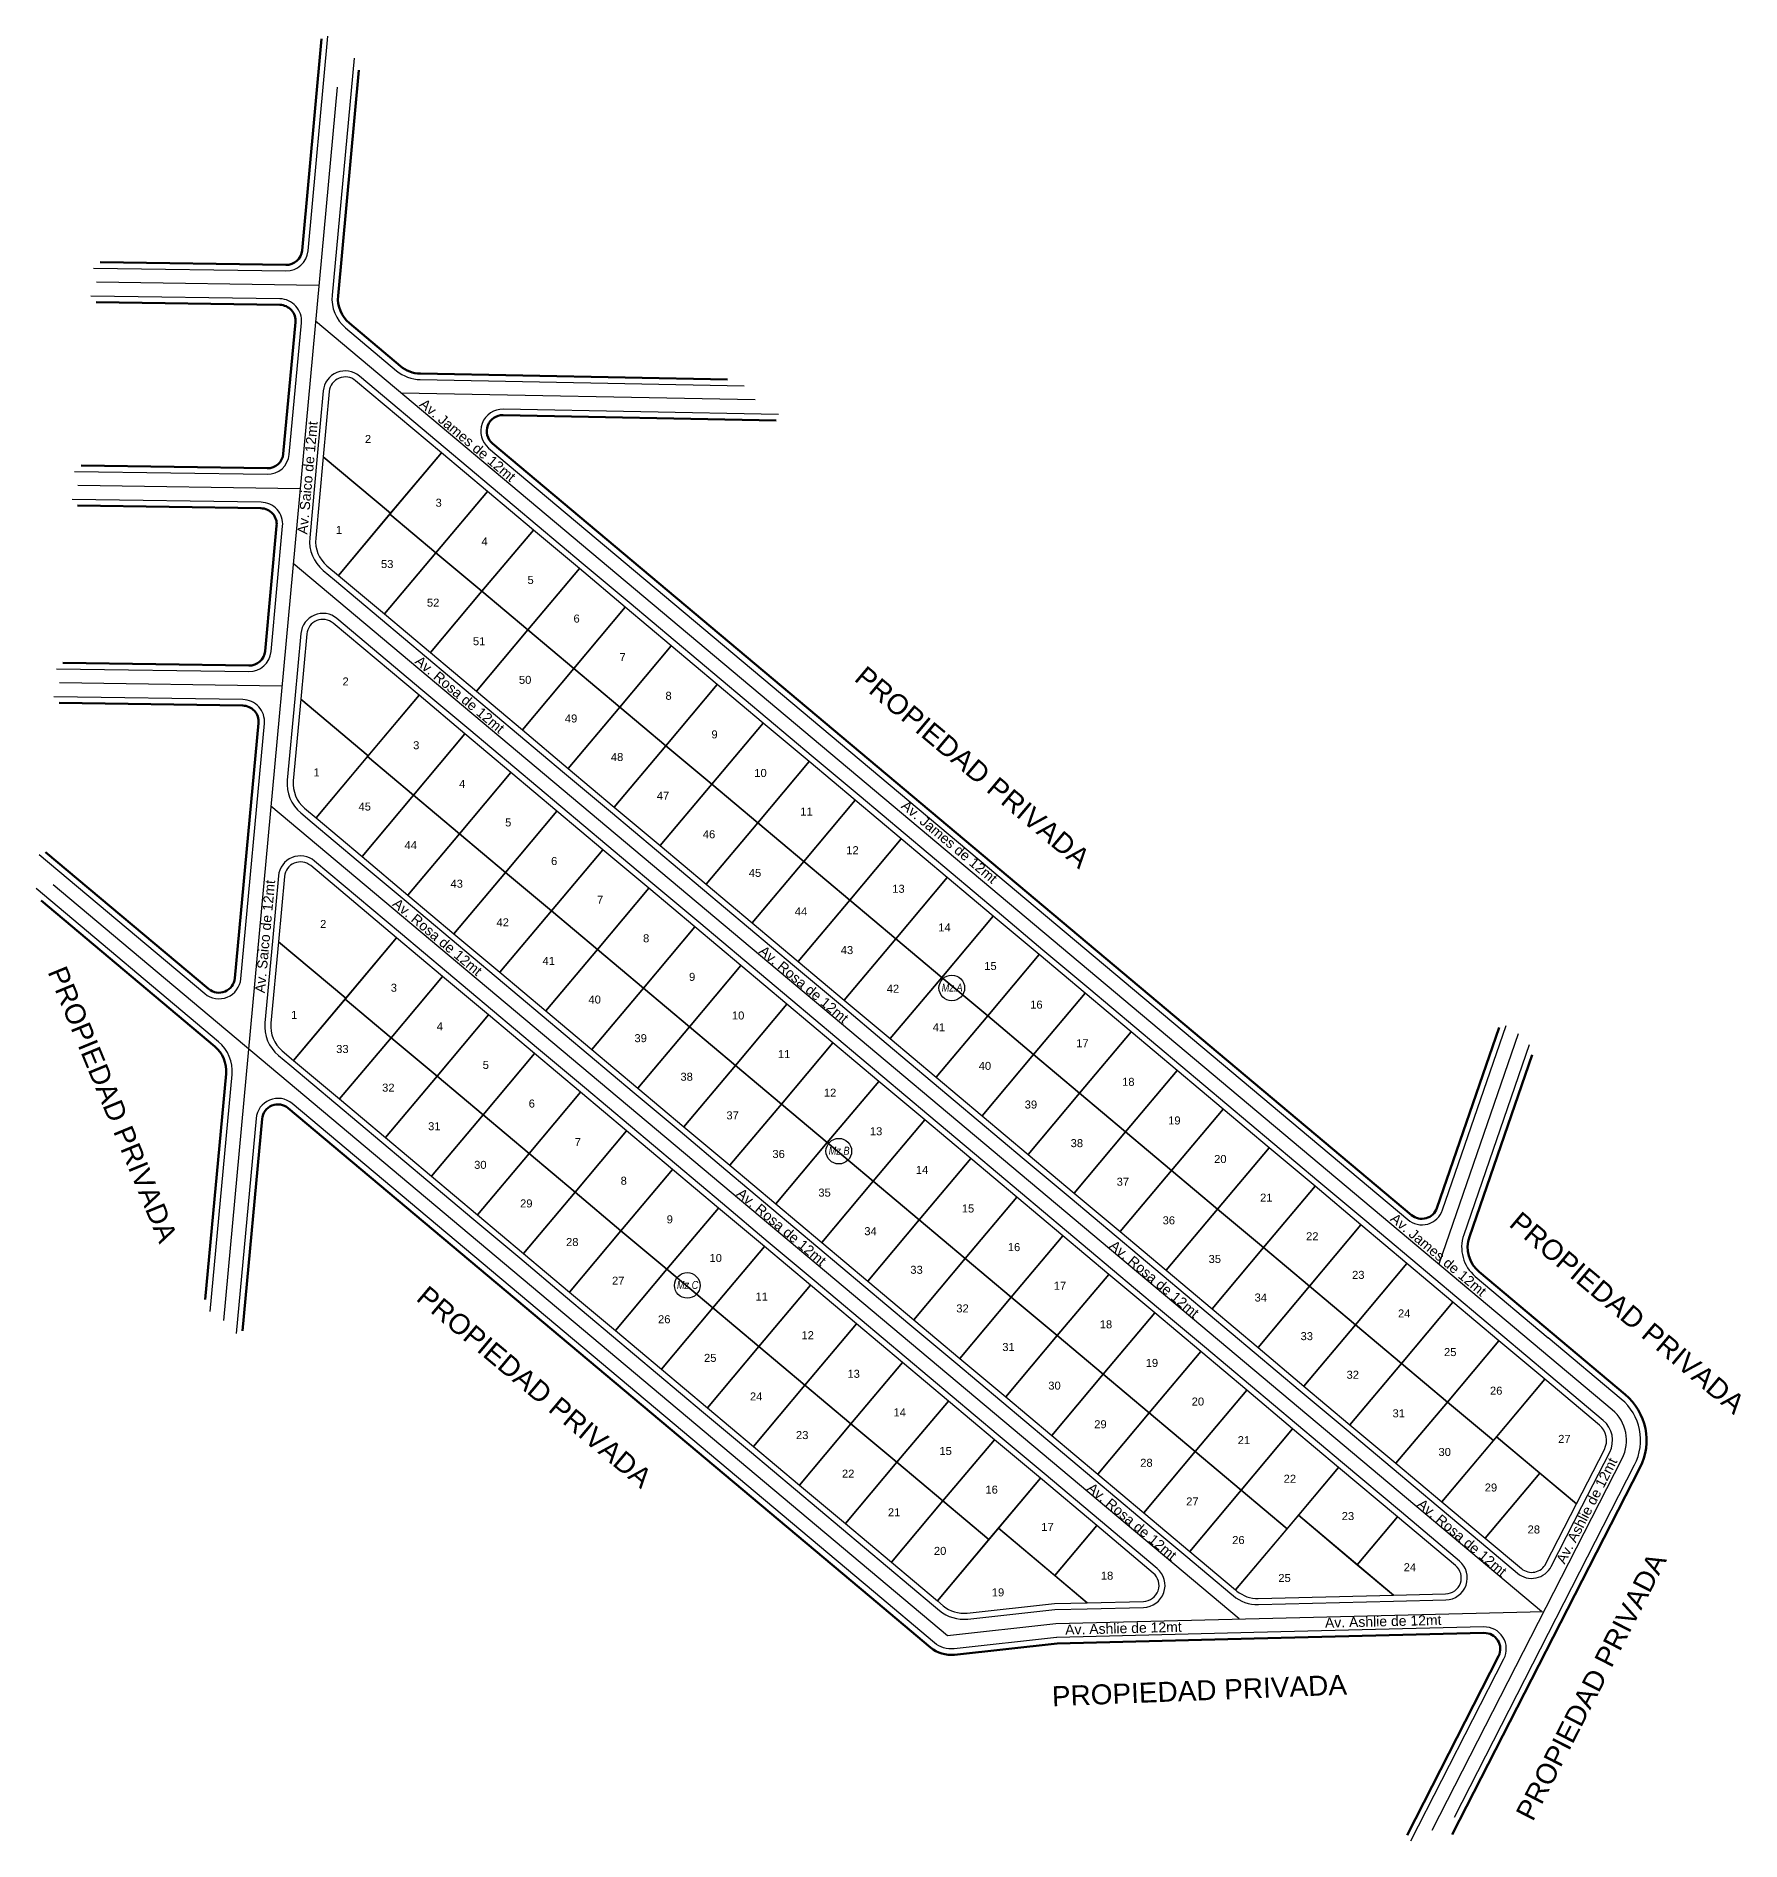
# Model space of a CAD drawing. Header units: millimetres. Extents: x 588896 to 589322, y 8160397 to 8160848.
import ezdxf
from ezdxf.enums import TextEntityAlignment as Align

# ---------------------------------------------------------------- set-up
doc = ezdxf.new("R2010")
doc.units = ezdxf.units.MM
for name, color, linetype, lineweight in [('0 BORDE ACERAS COLI', 3, 'Continuous', 30), ('0 BORDE COLINDANTE', 6, 'Continuous', 50), ('0 EJES DE CALLES', 2, 'Continuous', 30)]:
    doc.layers.add(name, color=color, linetype=linetype, lineweight=lineweight)
for name, color, linetype in [('INFO', 170, 'Continuous'), ('Lote A 1', 40, 'Continuous'), ('Lote A 10', 40, 'Continuous'), ('Lote A 11', 40, 'Continuous'), ('Lote A 12', 40, 'Continuous'), ('Lote A 13', 40, 'Continuous'), ('Lote A 14', 40, 'Continuous'), ('Lote A 15', 40, 'Continuous'), ('Lote A 16', 40, 'Continuous'), ('Lote A 17', 40, 'Continuous'), ('Lote A 18', 40, 'Continuous'), ('Lote A 19', 40, 'Continuous'), ('Lote A 2', 40, 'Continuous'), ('Lote A 20', 40, 'Continuous'), ('Lote A 21', 40, 'Continuous'), ('Lote A 22', 40, 'Continuous'), ('Lote A 23', 40, 'Continuous'), ('Lote A 24', 40, 'Continuous'), ('Lote A 25', 40, 'Continuous'), ('Lote A 26', 40, 'Continuous'), ('Lote A 27', 40, 'Continuous'), ('Lote A 28', 40, 'Continuous'), ('Lote A 29', 40, 'Continuous'), ('Lote A 3', 40, 'Continuous'), ('Lote A 30', 40, 'Continuous'), ('Lote A 31', 40, 'Continuous'), ('Lote A 32', 40, 'Continuous'), ('Lote A 33', 40, 'Continuous'), ('Lote A 34', 40, 'Continuous'), ('Lote A 35', 40, 'Continuous'), ('Lote A 36', 40, 'Continuous'), ('Lote A 37', 40, 'Continuous'), ('Lote A 38', 40, 'Continuous'), ('Lote A 39', 40, 'Continuous'), ('Lote A 4', 40, 'Continuous'), ('Lote A 40', 40, 'Continuous'), ('Lote A 41', 40, 'Continuous'), ('Lote A 42', 40, 'Continuous'), ('Lote A 43', 40, 'Continuous'), ('Lote A 44', 40, 'Continuous'), ('Lote A 45', 40, 'Continuous'), ('Lote A 46', 40, 'Continuous'), ('Lote A 47', 40, 'Continuous'), ('Lote A 48', 40, 'Continuous'), ('Lote A 49', 40, 'Continuous'), ('Lote A 5', 40, 'Continuous'), ('Lote A 50', 40, 'Continuous'), ('Lote A 51', 40, 'Continuous'), ('Lote A 52', 40, 'Continuous'), ('Lote A 53', 40, 'Continuous'), ('Lote A 6', 40, 'Continuous'), ('Lote A 7', 40, 'Continuous'), ('Lote A 8', 40, 'Continuous'), ('Lote A 9', 40, 'Continuous'), ('Lote B 1', 40, 'Continuous'), ('Lote B 10', 40, 'Continuous'), ('Lote B 11', 40, 'Continuous'), ('Lote B 12', 40, 'Continuous'), ('Lote B 13', 40, 'Continuous'), ('Lote B 14', 40, 'Continuous'), ('Lote B 15', 40, 'Continuous'), ('Lote B 16', 40, 'Continuous'), ('Lote B 17', 40, 'Continuous'), ('Lote B 18', 40, 'Continuous'), ('Lote B 19', 40, 'Continuous'), ('Lote B 2', 40, 'Continuous'), ('Lote B 20', 40, 'Continuous'), ('Lote B 21', 40, 'Continuous'), ('Lote B 22', 40, 'Continuous'), ('Lote B 23', 40, 'Continuous'), ('Lote B 24', 40, 'Continuous'), ('Lote B 25', 40, 'Continuous'), ('Lote B 26', 40, 'Continuous'), ('Lote B 27', 40, 'Continuous'), ('Lote B 28', 40, 'Continuous'), ('Lote B 29', 40, 'Continuous'), ('Lote B 3', 40, 'Continuous'), ('Lote B 30', 40, 'Continuous'), ('Lote B 31', 40, 'Continuous'), ('Lote B 32', 40, 'Continuous'), ('Lote B 33', 40, 'Continuous'), ('Lote B 34', 40, 'Continuous'), ('Lote B 35', 40, 'Continuous'), ('Lote B 36', 40, 'Continuous'), ('Lote B 37', 40, 'Continuous'), ('Lote B 38', 40, 'Continuous'), ('Lote B 39', 40, 'Continuous'), ('Lote B 4', 40, 'Continuous'), ('Lote B 40', 40, 'Continuous'), ('Lote B 41', 40, 'Continuous'), ('Lote B 42', 40, 'Continuous'), ('Lote B 43', 40, 'Continuous'), ('Lote B 44', 40, 'Continuous'), ('Lote B 45', 40, 'Continuous'), ('Lote B 5', 40, 'Continuous'), ('Lote B 6', 40, 'Continuous'), ('Lote B 7', 40, 'Continuous'), ('Lote B 8', 40, 'Continuous'), ('Lote B 9', 40, 'Continuous'), ('Lote C 1', 40, 'Continuous'), ('Lote C 10', 40, 'Continuous'), ('Lote C 11', 40, 'Continuous'), ('Lote C 12', 40, 'Continuous'), ('Lote C 13', 40, 'Continuous'), ('Lote C 14', 40, 'Continuous'), ('Lote C 15', 40, 'Continuous'), ('Lote C 16', 40, 'Continuous'), ('Lote C 17', 40, 'Continuous'), ('Lote C 18', 40, 'Continuous'), ('Lote C 19', 40, 'Continuous'), ('Lote C 2', 40, 'Continuous'), ('Lote C 20', 40, 'Continuous'), ('Lote C 21', 40, 'Continuous'), ('Lote C 22', 40, 'Continuous'), ('Lote C 23', 40, 'Continuous'), ('Lote C 24', 40, 'Continuous'), ('Lote C 25', 40, 'Continuous'), ('Lote C 26', 40, 'Continuous'), ('Lote C 27', 40, 'Continuous'), ('Lote C 28', 40, 'Continuous'), ('Lote C 29', 40, 'Continuous'), ('Lote C 3', 40, 'Continuous'), ('Lote C 30', 40, 'Continuous'), ('Lote C 31', 40, 'Continuous'), ('Lote C 32', 40, 'Continuous'), ('Lote C 33', 40, 'Continuous'), ('Lote C 4', 40, 'Continuous'), ('Lote C 5', 40, 'Continuous'), ('Lote C 6', 40, 'Continuous'), ('Lote C 7', 40, 'Continuous'), ('Lote C 8', 40, 'Continuous'), ('Lote C 9', 40, 'Continuous'), ('Mz.A', 131, 'Continuous'), ('Mz.B', 131, 'Continuous'), ('Mz.C', 131, 'Continuous')]:
    doc.layers.add(name, color=color, linetype=linetype)
doc.styles.add('Manzanos', font='ARIALNBI.TTF')
doc.styles.add('Tabla', font='arial.ttf')

msp = doc.modelspace()

# ---------------------------------------------------------------- linework, layer by layer
for centre in [(589125.16, 8160610.08), (589096.93, 8160569.29), (589059.07, 8160535.75)]:
    msp.add_circle(centre, 3.2)
at = {"layer": '0 BORDE ACERAS COLI', "color": 6}
for points in [[(588910.72, 8160789.96), (588958.79, 8160789.25, 0.391705), (588964.35, 8160794.25), (588969.3, 8160847.93)], [(588975.83, 8160842.46), (588970.35, 8160783.17, 0.245854), (588973.7, 8160775.03), (588986.45, 8160764.32, 0.171567), (588992.38, 8160762.1), (589073.33, 8160760.57)], [(588906.03, 8160739.13), (588954.1, 8160738.43, 0.391705), (588959.65, 8160743.42), (588962.69, 8160776.27, 0.437086), (588957.29, 8160782.28), (588910.08, 8160782.97)], [(589081.86, 8160753.4), (589013.1, 8160754.71, 0.707115), (589009.46, 8160745), (589239.04, 8160552.18, 0.526229), (589247.78, 8160554.6), (589263.66, 8160600.71)], [(588901.48, 8160689.83), (588949.54, 8160689.12, 0.391705), (588955.1, 8160694.12), (588957.99, 8160725.45, 0.437086), (588952.6, 8160731.45), (588905.39, 8160732.14)], [(588897.19, 8160643.4), (588938.54, 8160608.67, 0.605325), (588947.55, 8160612.38), (588953.44, 8160676.14, 0.437086), (588948.04, 8160682.14), (588900.83, 8160682.83)], [(588939.87, 8160529.2), (588945.35, 8160588.48, 0.245854), (588942, 8160596.63), (588896.41, 8160634.92)], [(589269.4, 8160595.89), (589253.04, 8160548.38, 0.310419), (589255.91, 8160538.01), (589274.15, 8160522.68)], [(589239.83, 8160396.94), (589263.09, 8160442.41, 0.568732), (589258.05, 8160450.41), (589200.63, 8160448.98), (589151.39, 8160447.75), (589151.33, 8160447.74), (589125.71, 8160444.95, -0.204534), (589120.82, 8160446.44), (589105.58, 8160459.24), (588960.37, 8160581.19, 0.605325), (588951.36, 8160577.49), (588946.4, 8160523.72)], [(589250.74, 8160402.88), (589295.74, 8160490.88, 0.349504), (589292.4, 8160507.36), (589274.15, 8160522.68)]]:
    msp.add_lwpolyline(points, format="xyb", dxfattribs=at)
at = {"layer": '0 BORDE COLINDANTE', "color": 3}
for points in [[(588912.37, 8160791.43), (588958.81, 8160790.75, 0.391705), (588962.85, 8160794.39), (588967.74, 8160847.29)], [(588977.06, 8160839.46), (588971.85, 8160783.04, 0.245854), (588974.67, 8160776.17), (588987.41, 8160765.47, 0.171567), (588992.4, 8160763.6), (589069.11, 8160762.15)], [(588907.67, 8160740.61), (588954.12, 8160739.93, 0.391705), (588958.16, 8160743.56), (588961.19, 8160776.41, 0.437086), (588957.27, 8160780.78), (588911.45, 8160781.45)], [(589081.3, 8160751.91), (589013.07, 8160753.21, 0.707115), (589010.42, 8160746.14), (589240, 8160553.33, 0.526229), (589246.36, 8160555.09), (589261.91, 8160600.23)], [(588903.12, 8160691.3), (588949.56, 8160690.62, 0.391705), (588953.61, 8160694.25), (588956.5, 8160725.58, 0.437086), (588952.58, 8160729.95), (588906.75, 8160730.62)], [(588898.76, 8160644.04), (588939.5, 8160609.82, 0.605325), (588946.06, 8160612.52), (588951.95, 8160676.28, 0.437086), (588948.02, 8160680.64), (588902.2, 8160681.31)], [(588938.64, 8160532.19), (588943.85, 8160588.62, 0.245854), (588941.03, 8160595.48), (588897.64, 8160631.93)], [(589270.11, 8160593.34), (589254.45, 8160547.89, 0.310419), (589256.87, 8160539.16), (589275.12, 8160523.83)], [(589238.91, 8160398.41), (589261.75, 8160443.09, 0.568732), (589258.09, 8160448.91), (589200.73, 8160447.48), (589151.49, 8160446.25), (589125.87, 8160443.46, -0.204534), (589119.86, 8160445.29), (589104.61, 8160458.09), (588959.41, 8160580.05, 0.605325), (588952.85, 8160577.35), (588947.96, 8160524.37)], [(589250.19, 8160398.52), (589297.07, 8160490.19, 0.349504), (589293.36, 8160508.51), (589275.12, 8160523.83)]]:
    msp.add_lwpolyline(points, format="xyb", dxfattribs=at)
at = {"layer": '0 EJES DE CALLES', "color": 2, "ltscale": 0.2}
for p, q in [((588971.64, 8160835.15), (588943.18, 8160526.99)), ((588900.66, 8160635.92), (589124.05, 8160448.29)), ((589124.05, 8160448.29), (589151.16, 8160451.24)), ((589151.16, 8160451.24), (589273.09, 8160454.28))]:
    msp.add_line(p, q, dxfattribs=at)
for points in [[(588967.07, 8160785.63), (588911.52, 8160786.45)], [(589076.02, 8160757.02), (588987.72, 8160758.69)], [(588962.37, 8160734.81), (588906.83, 8160735.62)], [(589272.43, 8160454.27), (588960.65, 8160716.13)], [(588957.82, 8160685.5), (588902.27, 8160686.31)], [(589196.93, 8160452.39), (588955.05, 8160655.53)], [(589266.63, 8160598.6), (589246.82, 8160541.07)]]:
    msp.add_lwpolyline(points, dxfattribs=at)
msp.add_lwpolyline([(589245.15, 8160399.65), (589292.62, 8160492.47, 0.349504), (589290.15, 8160504.68), (588966.24, 8160776.72)], format="xyb", dxfattribs=at)
at = {"layer": 'Lote A 1'}
msp.add_lwpolyline([(588984.96, 8160728.68), (588968.13, 8160742.81), (588966.25, 8160722.44, 0.245854), (588969.07, 8160715.58), (588971.93, 8160713.18)], format="xyb", close=True, dxfattribs=at)
at = {"layer": 'Lote A 10'}
msp.add_lwpolyline([(589089.55, 8160666.63), (589078.06, 8160676.28), (589065.2, 8160660.96), (589076.69, 8160651.32)], close=True, dxfattribs=at)
at = {"layer": 'Lote A 11'}
msp.add_lwpolyline([(589101.03, 8160656.98), (589089.55, 8160666.63), (589076.69, 8160651.32), (589088.17, 8160641.67)], close=True, dxfattribs=at)
at = {"layer": 'Lote A 12'}
msp.add_lwpolyline([(589112.52, 8160647.34), (589101.03, 8160656.98), (589088.17, 8160641.67), (589099.66, 8160632.02)], close=True, dxfattribs=at)
at = {"layer": 'Lote A 13'}
msp.add_lwpolyline([(589124.01, 8160637.69), (589112.52, 8160647.34), (589099.66, 8160632.02), (589111.14, 8160622.37)], close=True, dxfattribs=at)
at = {"layer": 'Lote A 14'}
msp.add_lwpolyline([(589135.49, 8160628.04), (589124.01, 8160637.69), (589111.14, 8160622.37), (589122.63, 8160612.73)], close=True, dxfattribs=at)
at = {"layer": 'Lote A 15'}
msp.add_lwpolyline([(589146.98, 8160618.4), (589135.49, 8160628.04), (589122.63, 8160612.73), (589134.12, 8160603.08)], close=True, dxfattribs=at)
at = {"layer": 'Lote A 16'}
msp.add_lwpolyline([(589158.47, 8160608.75), (589146.98, 8160618.4), (589134.12, 8160603.08), (589145.6, 8160593.43)], close=True, dxfattribs=at)
at = {"layer": 'Lote A 17'}
msp.add_lwpolyline([(589169.95, 8160599.1), (589158.47, 8160608.75), (589145.6, 8160593.43), (589157.09, 8160583.79)], close=True, dxfattribs=at)
at = {"layer": 'Lote A 18'}
msp.add_lwpolyline([(589181.44, 8160589.45), (589169.95, 8160599.1), (589157.09, 8160583.79), (589168.58, 8160574.14)], close=True, dxfattribs=at)
at = {"layer": 'Lote A 19'}
msp.add_lwpolyline([(589192.93, 8160579.81), (589181.44, 8160589.45), (589168.58, 8160574.14), (589180.06, 8160564.49)], close=True, dxfattribs=at)
at = {"layer": 'Lote A 2'}
msp.add_lwpolyline([(588997.66, 8160743.81), (588976.2, 8160761.83, 0.605325), (588969.64, 8160759.14), (588968.13, 8160742.81), (588984.96, 8160728.68)], format="xyb", close=True, dxfattribs=at)
at = {"layer": 'Lote A 20'}
msp.add_lwpolyline([(589204.41, 8160570.16), (589192.93, 8160579.81), (589180.06, 8160564.49), (589191.55, 8160554.84)], close=True, dxfattribs=at)
at = {"layer": 'Lote A 21'}
msp.add_lwpolyline([(589215.9, 8160560.51), (589204.41, 8160570.16), (589191.55, 8160554.84), (589203.03, 8160545.2)], close=True, dxfattribs=at)
at = {"layer": 'Lote A 22'}
msp.add_lwpolyline([(589227.38, 8160550.87), (589215.9, 8160560.51), (589203.03, 8160545.2), (589214.52, 8160535.55)], close=True, dxfattribs=at)
at = {"layer": 'Lote A 23'}
msp.add_lwpolyline([(589238.87, 8160541.22), (589227.38, 8160550.87), (589214.52, 8160535.55), (589226.01, 8160525.9)], close=True, dxfattribs=at)
at = {"layer": 'Lote A 24'}
msp.add_lwpolyline([(589250.36, 8160531.57), (589238.87, 8160541.22), (589226.01, 8160525.9), (589237.49, 8160516.26)], close=True, dxfattribs=at)
at = {"layer": 'Lote A 25'}
msp.add_lwpolyline([(589261.84, 8160521.92), (589250.36, 8160531.57), (589237.49, 8160516.26), (589248.98, 8160506.61)], close=True, dxfattribs=at)
at = {"layer": 'Lote A 26'}
msp.add_lwpolyline([(589261.84, 8160521.92), (589248.98, 8160506.61), (589260.47, 8160496.96), (589273.33, 8160512.28)], close=True, dxfattribs=at)
at = {"layer": 'Lote A 27'}
msp.add_lwpolyline([(589286.93, 8160500.85), (589273.33, 8160512.28), (589261.27, 8160497.92), (589281.23, 8160481.17), (589288.17, 8160494.75, 0.349504)], format="xyb", close=True, dxfattribs=at)
at = {"layer": 'Lote A 28'}
msp.add_lwpolyline([(589281.23, 8160481.17), (589272.08, 8160488.85), (589258.41, 8160472.57), (589267.45, 8160464.98, 0.482026), (589273.58, 8160466.22)], format="xyb", close=True, dxfattribs=at)
at = {"layer": 'Lote A 29'}
msp.add_lwpolyline([(589272.08, 8160488.85), (589261.27, 8160497.92), (589247.6, 8160481.65), (589258.41, 8160472.57)], close=True, dxfattribs=at)
at = {"layer": 'Lote A 3'}
msp.add_lwpolyline([(589009.14, 8160734.16), (588997.66, 8160743.81), (588984.8, 8160728.49), (588996.28, 8160718.84)], close=True, dxfattribs=at)
at = {"layer": 'Lote A 30'}
msp.add_lwpolyline([(589248.98, 8160506.61), (589236.12, 8160491.29), (589247.6, 8160481.65), (589260.47, 8160496.96)], close=True, dxfattribs=at)
at = {"layer": 'Lote A 31'}
msp.add_lwpolyline([(589248.98, 8160506.61), (589237.49, 8160516.26), (589224.63, 8160500.94), (589236.12, 8160491.29)], close=True, dxfattribs=at)
at = {"layer": 'Lote A 32'}
msp.add_lwpolyline([(589237.49, 8160516.26), (589226.01, 8160525.9), (589213.14, 8160510.59), (589224.63, 8160500.94)], close=True, dxfattribs=at)
at = {"layer": 'Lote A 33'}
msp.add_lwpolyline([(589226.01, 8160525.9), (589214.52, 8160535.55), (589201.66, 8160520.24), (589213.14, 8160510.59)], close=True, dxfattribs=at)
at = {"layer": 'Lote A 34'}
msp.add_lwpolyline([(589214.52, 8160535.55), (589203.03, 8160545.2), (589190.17, 8160529.88), (589201.66, 8160520.24)], close=True, dxfattribs=at)
at = {"layer": 'Lote A 35'}
msp.add_lwpolyline([(589203.03, 8160545.2), (589191.55, 8160554.84), (589178.69, 8160539.53), (589190.17, 8160529.88)], close=True, dxfattribs=at)
at = {"layer": 'Lote A 36'}
msp.add_lwpolyline([(589191.55, 8160554.84), (589180.06, 8160564.49), (589167.2, 8160549.18), (589178.69, 8160539.53)], close=True, dxfattribs=at)
at = {"layer": 'Lote A 37'}
msp.add_lwpolyline([(589180.06, 8160564.49), (589168.58, 8160574.14), (589155.71, 8160558.82), (589167.2, 8160549.18)], close=True, dxfattribs=at)
at = {"layer": 'Lote A 38'}
msp.add_lwpolyline([(589168.58, 8160574.14), (589157.09, 8160583.79), (589144.23, 8160568.47), (589155.71, 8160558.82)], close=True, dxfattribs=at)
at = {"layer": 'Lote A 39'}
msp.add_lwpolyline([(589157.09, 8160583.79), (589145.6, 8160593.43), (589132.74, 8160578.12), (589144.23, 8160568.47)], close=True, dxfattribs=at)
at = {"layer": 'Lote A 4'}
msp.add_lwpolyline([(589020.63, 8160724.51), (589009.14, 8160734.16), (588996.28, 8160718.84), (589007.77, 8160709.2)], close=True, dxfattribs=at)
at = {"layer": 'Lote A 40'}
msp.add_lwpolyline([(589145.6, 8160593.43), (589134.12, 8160603.08), (589121.25, 8160587.76), (589132.74, 8160578.12)], close=True, dxfattribs=at)
at = {"layer": 'Lote A 41'}
msp.add_lwpolyline([(589134.12, 8160603.08), (589122.63, 8160612.73), (589109.77, 8160597.41), (589121.25, 8160587.76)], close=True, dxfattribs=at)
at = {"layer": 'Lote A 42'}
msp.add_lwpolyline([(589122.63, 8160612.73), (589111.14, 8160622.37), (589098.28, 8160607.06), (589109.77, 8160597.41)], close=True, dxfattribs=at)
at = {"layer": 'Lote A 43'}
msp.add_lwpolyline([(589111.14, 8160622.37), (589099.66, 8160632.02), (589086.8, 8160616.71), (589098.28, 8160607.06)], close=True, dxfattribs=at)
at = {"layer": 'Lote A 44'}
msp.add_lwpolyline([(589099.66, 8160632.02), (589088.17, 8160641.67), (589075.31, 8160626.35), (589086.8, 8160616.71)], close=True, dxfattribs=at)
at = {"layer": 'Lote A 45'}
msp.add_lwpolyline([(589088.17, 8160641.67), (589076.69, 8160651.32), (589063.82, 8160636), (589075.31, 8160626.35)], close=True, dxfattribs=at)
at = {"layer": 'Lote A 46'}
msp.add_lwpolyline([(589076.69, 8160651.32), (589065.2, 8160660.96), (589052.34, 8160645.65), (589063.82, 8160636)], close=True, dxfattribs=at)
at = {"layer": 'Lote A 47'}
msp.add_lwpolyline([(589065.2, 8160660.96), (589053.71, 8160670.61), (589040.85, 8160655.29), (589052.34, 8160645.65)], close=True, dxfattribs=at)
at = {"layer": 'Lote A 48'}
msp.add_lwpolyline([(589053.71, 8160670.61), (589042.23, 8160680.26), (589029.36, 8160664.94), (589040.85, 8160655.29)], close=True, dxfattribs=at)
at = {"layer": 'Lote A 49'}
msp.add_lwpolyline([(589042.23, 8160680.26), (589030.74, 8160689.9), (589017.88, 8160674.59), (589029.36, 8160664.94)], close=True, dxfattribs=at)
at = {"layer": 'Lote A 5'}
msp.add_lwpolyline([(589032.12, 8160714.87), (589020.63, 8160724.51), (589007.77, 8160709.2), (589019.25, 8160699.55)], close=True, dxfattribs=at)
at = {"layer": 'Lote A 50'}
msp.add_lwpolyline([(589030.74, 8160689.9), (589019.25, 8160699.55), (589006.39, 8160684.24), (589017.88, 8160674.59)], close=True, dxfattribs=at)
at = {"layer": 'Lote A 51'}
msp.add_lwpolyline([(589019.25, 8160699.55), (589007.77, 8160709.2), (588994.91, 8160693.88), (589006.39, 8160684.24)], close=True, dxfattribs=at)
at = {"layer": 'Lote A 52'}
msp.add_lwpolyline([(589007.77, 8160709.2), (588996.28, 8160718.84), (588983.42, 8160703.53), (588994.91, 8160693.88)], close=True, dxfattribs=at)
at = {"layer": 'Lote A 53'}
msp.add_lwpolyline([(588996.28, 8160718.84), (588984.8, 8160728.49), (588971.93, 8160713.18), (588983.42, 8160703.53)], close=True, dxfattribs=at)
at = {"layer": 'Lote A 6'}
msp.add_lwpolyline([(589043.6, 8160705.22), (589032.12, 8160714.87), (589019.25, 8160699.55), (589030.74, 8160689.9)], close=True, dxfattribs=at)
at = {"layer": 'Lote A 7'}
msp.add_lwpolyline([(589055.09, 8160695.57), (589043.6, 8160705.22), (589030.74, 8160689.9), (589042.23, 8160680.26)], close=True, dxfattribs=at)
at = {"layer": 'Lote A 8'}
msp.add_lwpolyline([(589066.58, 8160685.92), (589055.09, 8160695.57), (589042.23, 8160680.26), (589053.71, 8160670.61)], close=True, dxfattribs=at)
at = {"layer": 'Lote A 9'}
msp.add_lwpolyline([(589078.06, 8160676.28), (589066.58, 8160685.92), (589053.71, 8160670.61), (589065.2, 8160660.96)], close=True, dxfattribs=at)
at = {"layer": 'Lote B 1'}
msp.add_lwpolyline([(588979.36, 8160668.09), (588962.54, 8160682.22), (588960.66, 8160661.84, 0.245854), (588963.48, 8160654.98), (588966.34, 8160652.58)], format="xyb", close=True, dxfattribs=at)
at = {"layer": 'Lote B 10'}
msp.add_lwpolyline([(589083.95, 8160606.03), (589072.47, 8160615.68), (589059.6, 8160600.37), (589071.09, 8160590.72)], close=True, dxfattribs=at)
at = {"layer": 'Lote B 11'}
msp.add_lwpolyline([(589095.44, 8160596.39), (589083.95, 8160606.03), (589071.09, 8160590.72), (589082.58, 8160581.07)], close=True, dxfattribs=at)
at = {"layer": 'Lote B 12'}
msp.add_lwpolyline([(589106.93, 8160586.74), (589095.44, 8160596.39), (589082.58, 8160581.07), (589094.06, 8160571.43)], close=True, dxfattribs=at)
at = {"layer": 'Lote B 13'}
msp.add_lwpolyline([(589118.41, 8160577.09), (589106.93, 8160586.74), (589094.06, 8160571.43), (589105.55, 8160561.78)], close=True, dxfattribs=at)
at = {"layer": 'Lote B 14'}
msp.add_lwpolyline([(589129.9, 8160567.45), (589118.41, 8160577.09), (589105.55, 8160561.78), (589117.04, 8160552.13)], close=True, dxfattribs=at)
at = {"layer": 'Lote B 15'}
msp.add_lwpolyline([(589141.38, 8160557.8), (589129.9, 8160567.45), (589117.04, 8160552.13), (589128.52, 8160542.48)], close=True, dxfattribs=at)
at = {"layer": 'Lote B 16'}
msp.add_lwpolyline([(589152.87, 8160548.15), (589141.38, 8160557.8), (589128.52, 8160542.48), (589140.01, 8160532.84)], close=True, dxfattribs=at)
at = {"layer": 'Lote B 17'}
msp.add_lwpolyline([(589164.36, 8160538.51), (589152.87, 8160548.15), (589140.01, 8160532.84), (589151.49, 8160523.19)], close=True, dxfattribs=at)
at = {"layer": 'Lote B 18'}
msp.add_lwpolyline([(589175.84, 8160528.86), (589164.36, 8160538.51), (589151.49, 8160523.19), (589162.98, 8160513.54)], close=True, dxfattribs=at)
at = {"layer": 'Lote B 19'}
msp.add_lwpolyline([(589187.33, 8160519.21), (589175.84, 8160528.86), (589162.98, 8160513.54), (589174.47, 8160503.9)], close=True, dxfattribs=at)
at = {"layer": 'Lote B 2'}
msp.add_lwpolyline([(588992.06, 8160683.21), (588970.6, 8160701.24, 0.605325), (588964.04, 8160698.54), (588962.54, 8160682.22), (588979.36, 8160668.09)], format="xyb", close=True, dxfattribs=at)
at = {"layer": 'Lote B 20'}
msp.add_lwpolyline([(589198.82, 8160509.56), (589187.33, 8160519.21), (589174.47, 8160503.9), (589185.95, 8160494.25)], close=True, dxfattribs=at)
at = {"layer": 'Lote B 21'}
msp.add_lwpolyline([(589198.82, 8160509.56), (589185.95, 8160494.25), (589197.44, 8160484.6), (589210.3, 8160499.92)], close=True, dxfattribs=at)
at = {"layer": 'Lote B 22'}
msp.add_lwpolyline([(589210.3, 8160499.92), (589197.44, 8160484.6), (589208.93, 8160474.95), (589221.79, 8160490.27)], close=True, dxfattribs=at)
at = {"layer": 'Lote B 23'}
msp.add_lwpolyline([(589221.79, 8160490.27), (589211.74, 8160478.31), (589226.45, 8160465.96), (589236.49, 8160477.92)], close=True, dxfattribs=at)
at = {"layer": 'Lote B 24'}
msp.add_lwpolyline([(589236.49, 8160477.92), (589226.45, 8160465.96), (589235.51, 8160458.35), (589248.53, 8160458.67, 0.690794), (589251, 8160465.73)], format="xyb", close=True, dxfattribs=at)
at = {"layer": 'Lote B 25'}
msp.add_lwpolyline([(589211.74, 8160478.31), (589196.06, 8160459.64), (589196.38, 8160459.38, 0.182876), (589201.72, 8160457.51), (589235.51, 8160458.35)], format="xyb", close=True, dxfattribs=at)
at = {"layer": 'Lote B 26'}
msp.add_lwpolyline([(589197.44, 8160484.6), (589184.58, 8160469.29), (589196.06, 8160459.64), (589208.93, 8160474.95)], close=True, dxfattribs=at)
at = {"layer": 'Lote B 27'}
msp.add_lwpolyline([(589185.95, 8160494.25), (589173.09, 8160478.93), (589184.58, 8160469.29), (589197.44, 8160484.6)], close=True, dxfattribs=at)
at = {"layer": 'Lote B 28'}
msp.add_lwpolyline([(589185.95, 8160494.25), (589174.47, 8160503.9), (589161.6, 8160488.58), (589173.09, 8160478.93)], close=True, dxfattribs=at)
at = {"layer": 'Lote B 29'}
msp.add_lwpolyline([(589174.47, 8160503.9), (589162.98, 8160513.54), (589150.12, 8160498.23), (589161.6, 8160488.58)], close=True, dxfattribs=at)
at = {"layer": 'Lote B 3'}
msp.add_lwpolyline([(589003.55, 8160673.56), (588992.06, 8160683.21), (588979.2, 8160667.9), (588990.69, 8160658.25)], close=True, dxfattribs=at)
at = {"layer": 'Lote B 30'}
msp.add_lwpolyline([(589162.98, 8160513.54), (589151.49, 8160523.19), (589138.63, 8160507.88), (589150.12, 8160498.23)], close=True, dxfattribs=at)
at = {"layer": 'Lote B 31'}
msp.add_lwpolyline([(589151.49, 8160523.19), (589140.01, 8160532.84), (589127.15, 8160517.52), (589138.63, 8160507.88)], close=True, dxfattribs=at)
at = {"layer": 'Lote B 32'}
msp.add_lwpolyline([(589140.01, 8160532.84), (589128.52, 8160542.48), (589115.66, 8160527.17), (589127.15, 8160517.52)], close=True, dxfattribs=at)
at = {"layer": 'Lote B 33'}
msp.add_lwpolyline([(589128.52, 8160542.48), (589117.04, 8160552.13), (589104.17, 8160536.82), (589115.66, 8160527.17)], close=True, dxfattribs=at)
at = {"layer": 'Lote B 34'}
msp.add_lwpolyline([(589117.04, 8160552.13), (589105.55, 8160561.78), (589092.69, 8160546.46), (589104.17, 8160536.82)], close=True, dxfattribs=at)
at = {"layer": 'Lote B 35'}
msp.add_lwpolyline([(589105.55, 8160561.78), (589094.06, 8160571.43), (589081.2, 8160556.11), (589092.69, 8160546.46)], close=True, dxfattribs=at)
at = {"layer": 'Lote B 36'}
msp.add_lwpolyline([(589094.06, 8160571.43), (589082.58, 8160581.07), (589069.71, 8160565.76), (589081.2, 8160556.11)], close=True, dxfattribs=at)
at = {"layer": 'Lote B 37'}
msp.add_lwpolyline([(589082.58, 8160581.07), (589071.09, 8160590.72), (589058.23, 8160575.4), (589069.71, 8160565.76)], close=True, dxfattribs=at)
at = {"layer": 'Lote B 38'}
msp.add_lwpolyline([(589071.09, 8160590.72), (589059.6, 8160600.37), (589046.74, 8160585.05), (589058.23, 8160575.4)], close=True, dxfattribs=at)
at = {"layer": 'Lote B 39'}
msp.add_lwpolyline([(589059.6, 8160600.37), (589048.12, 8160610.01), (589035.26, 8160594.7), (589046.74, 8160585.05)], close=True, dxfattribs=at)
at = {"layer": 'Lote B 4'}
msp.add_lwpolyline([(589015.04, 8160663.92), (589003.55, 8160673.56), (588990.69, 8160658.25), (589002.17, 8160648.6)], close=True, dxfattribs=at)
at = {"layer": 'Lote B 40'}
msp.add_lwpolyline([(589048.12, 8160610.01), (589036.63, 8160619.66), (589023.77, 8160604.35), (589035.26, 8160594.7)], close=True, dxfattribs=at)
at = {"layer": 'Lote B 41'}
msp.add_lwpolyline([(589036.63, 8160619.66), (589025.15, 8160629.31), (589012.28, 8160613.99), (589023.77, 8160604.35)], close=True, dxfattribs=at)
at = {"layer": 'Lote B 42'}
msp.add_lwpolyline([(589025.15, 8160629.31), (589013.66, 8160638.95), (589000.8, 8160623.64), (589012.28, 8160613.99)], close=True, dxfattribs=at)
at = {"layer": 'Lote B 43'}
msp.add_lwpolyline([(589013.66, 8160638.95), (589002.17, 8160648.6), (588989.31, 8160633.29), (589000.8, 8160623.64)], close=True, dxfattribs=at)
at = {"layer": 'Lote B 44'}
msp.add_lwpolyline([(589002.17, 8160648.6), (588990.69, 8160658.25), (588977.82, 8160642.93), (588989.31, 8160633.29)], close=True, dxfattribs=at)
at = {"layer": 'Lote B 45'}
msp.add_lwpolyline([(588990.69, 8160658.25), (588979.2, 8160667.9), (588966.34, 8160652.58), (588977.82, 8160642.93)], close=True, dxfattribs=at)
at = {"layer": 'Lote B 5'}
msp.add_lwpolyline([(589026.52, 8160654.27), (589015.04, 8160663.92), (589002.17, 8160648.6), (589013.66, 8160638.95)], close=True, dxfattribs=at)
at = {"layer": 'Lote B 6'}
msp.add_lwpolyline([(589038.01, 8160644.62), (589026.52, 8160654.27), (589013.66, 8160638.95), (589025.15, 8160629.31)], close=True, dxfattribs=at)
at = {"layer": 'Lote B 7'}
msp.add_lwpolyline([(589049.49, 8160634.98), (589038.01, 8160644.62), (589025.15, 8160629.31), (589036.63, 8160619.66)], close=True, dxfattribs=at)
at = {"layer": 'Lote B 8'}
msp.add_lwpolyline([(589060.98, 8160625.33), (589049.49, 8160634.98), (589036.63, 8160619.66), (589048.12, 8160610.01)], close=True, dxfattribs=at)
at = {"layer": 'Lote B 9'}
msp.add_lwpolyline([(589072.47, 8160615.68), (589060.98, 8160625.33), (589048.12, 8160610.01), (589059.6, 8160600.37)], close=True, dxfattribs=at)
at = {"layer": 'Lote C 1'}
msp.add_lwpolyline([(588973.77, 8160607.49), (588956.94, 8160621.62), (588955.06, 8160601.25, 0.245854), (588957.88, 8160594.39), (588960.74, 8160591.99)], format="xyb", close=True, dxfattribs=at)
at = {"layer": 'Lote C 10'}
msp.add_lwpolyline([(589078.36, 8160545.44), (589066.87, 8160555.09), (589054.01, 8160539.77), (589065.49, 8160530.12)], close=True, dxfattribs=at)
at = {"layer": 'Lote C 11'}
msp.add_lwpolyline([(589089.84, 8160535.79), (589078.36, 8160545.44), (589065.49, 8160530.12), (589076.98, 8160520.48)], close=True, dxfattribs=at)
at = {"layer": 'Lote C 12'}
msp.add_lwpolyline([(589101.33, 8160526.14), (589089.84, 8160535.79), (589076.98, 8160520.48), (589088.47, 8160510.83)], close=True, dxfattribs=at)
at = {"layer": 'Lote C 13'}
msp.add_lwpolyline([(589112.82, 8160516.5), (589101.33, 8160526.14), (589088.47, 8160510.83), (589099.95, 8160501.18)], close=True, dxfattribs=at)
at = {"layer": 'Lote C 14'}
msp.add_lwpolyline([(589124.3, 8160506.85), (589112.82, 8160516.5), (589099.95, 8160501.18), (589111.44, 8160491.54)], close=True, dxfattribs=at)
at = {"layer": 'Lote C 15'}
msp.add_lwpolyline([(589124.3, 8160506.85), (589111.44, 8160491.54), (589122.93, 8160481.89), (589135.79, 8160497.2)], close=True, dxfattribs=at)
at = {"layer": 'Lote C 16'}
msp.add_lwpolyline([(589135.79, 8160497.2), (589122.93, 8160481.89), (589134.41, 8160472.24), (589147.28, 8160487.56)], close=True, dxfattribs=at)
at = {"layer": 'Lote C 17'}
msp.add_lwpolyline([(589147.28, 8160487.56), (589136.79, 8160475.07), (589150.87, 8160463.24), (589161.36, 8160475.73)], close=True, dxfattribs=at)
at = {"layer": 'Lote C 18'}
msp.add_lwpolyline([(589161.36, 8160475.73), (589150.87, 8160463.24), (589158.96, 8160456.44), (589173.03, 8160456.79, 0.690794), (589175.5, 8160463.85)], format="xyb", close=True, dxfattribs=at)
at = {"layer": 'Lote C 19'}
msp.add_lwpolyline([(589136.79, 8160475.07), (589121.55, 8160456.93), (589123.02, 8160455.69, 0.204534), (589129.03, 8160453.87), (589150.82, 8160456.24), (589158.96, 8160456.44)], format="xyb", close=True, dxfattribs=at)
at = {"layer": 'Lote C 2'}
msp.add_lwpolyline([(588986.47, 8160622.62), (588965, 8160640.64, 0.605325), (588958.45, 8160637.95), (588956.94, 8160621.62), (588973.77, 8160607.49)], format="xyb", close=True, dxfattribs=at)
at = {"layer": 'Lote C 20'}
msp.add_lwpolyline([(589122.93, 8160481.89), (589110.06, 8160466.57), (589121.55, 8160456.93), (589134.41, 8160472.24)], close=True, dxfattribs=at)
at = {"layer": 'Lote C 21'}
msp.add_lwpolyline([(589111.44, 8160491.54), (589098.58, 8160476.22), (589110.06, 8160466.57), (589122.93, 8160481.89)], close=True, dxfattribs=at)
at = {"layer": 'Lote C 22'}
msp.add_lwpolyline([(589111.44, 8160491.54), (589099.95, 8160501.18), (589087.09, 8160485.87), (589098.58, 8160476.22)], close=True, dxfattribs=at)
at = {"layer": 'Lote C 23'}
msp.add_lwpolyline([(589099.95, 8160501.18), (589088.47, 8160510.83), (589075.6, 8160495.51), (589087.09, 8160485.87)], close=True, dxfattribs=at)
at = {"layer": 'Lote C 24'}
msp.add_lwpolyline([(589088.47, 8160510.83), (589076.98, 8160520.48), (589064.12, 8160505.16), (589075.6, 8160495.51)], close=True, dxfattribs=at)
at = {"layer": 'Lote C 25'}
msp.add_lwpolyline([(589076.98, 8160520.48), (589065.49, 8160530.12), (589052.63, 8160514.81), (589064.12, 8160505.16)], close=True, dxfattribs=at)
at = {"layer": 'Lote C 26'}
msp.add_lwpolyline([(589065.49, 8160530.12), (589054.01, 8160539.77), (589041.15, 8160524.46), (589052.63, 8160514.81)], close=True, dxfattribs=at)
at = {"layer": 'Lote C 27'}
msp.add_lwpolyline([(589054.01, 8160539.77), (589042.52, 8160549.42), (589029.66, 8160534.1), (589041.15, 8160524.46)], close=True, dxfattribs=at)
at = {"layer": 'Lote C 28'}
msp.add_lwpolyline([(589042.52, 8160549.42), (589031.04, 8160559.06), (589018.17, 8160543.75), (589029.66, 8160534.1)], close=True, dxfattribs=at)
at = {"layer": 'Lote C 29'}
msp.add_lwpolyline([(589031.04, 8160559.06), (589019.55, 8160568.71), (589006.69, 8160553.4), (589018.17, 8160543.75)], close=True, dxfattribs=at)
at = {"layer": 'Lote C 3'}
msp.add_lwpolyline([(588997.95, 8160612.97), (588986.47, 8160622.62), (588973.6, 8160607.3), (588985.09, 8160597.65)], close=True, dxfattribs=at)
at = {"layer": 'Lote C 30'}
msp.add_lwpolyline([(589019.55, 8160568.71), (589008.06, 8160578.36), (588995.2, 8160563.04), (589006.69, 8160553.4)], close=True, dxfattribs=at)
at = {"layer": 'Lote C 31'}
msp.add_lwpolyline([(589008.06, 8160578.36), (588996.58, 8160588.01), (588983.71, 8160572.69), (588995.2, 8160563.04)], close=True, dxfattribs=at)
at = {"layer": 'Lote C 32'}
msp.add_lwpolyline([(588996.58, 8160588.01), (588985.09, 8160597.65), (588972.23, 8160582.34), (588983.71, 8160572.69)], close=True, dxfattribs=at)
at = {"layer": 'Lote C 33'}
msp.add_lwpolyline([(588985.09, 8160597.65), (588973.6, 8160607.3), (588960.74, 8160591.99), (588972.23, 8160582.34)], close=True, dxfattribs=at)
at = {"layer": 'Lote C 4'}
msp.add_lwpolyline([(589009.44, 8160603.32), (588997.95, 8160612.97), (588985.09, 8160597.65), (588996.58, 8160588.01)], close=True, dxfattribs=at)
at = {"layer": 'Lote C 5'}
msp.add_lwpolyline([(589020.93, 8160593.67), (589009.44, 8160603.32), (588996.58, 8160588.01), (589008.06, 8160578.36)], close=True, dxfattribs=at)
at = {"layer": 'Lote C 6'}
msp.add_lwpolyline([(589032.41, 8160584.03), (589020.93, 8160593.67), (589008.06, 8160578.36), (589019.55, 8160568.71)], close=True, dxfattribs=at)
at = {"layer": 'Lote C 7'}
msp.add_lwpolyline([(589043.9, 8160574.38), (589032.41, 8160584.03), (589019.55, 8160568.71), (589031.04, 8160559.06)], close=True, dxfattribs=at)
at = {"layer": 'Lote C 8'}
msp.add_lwpolyline([(589055.38, 8160564.73), (589043.9, 8160574.38), (589031.04, 8160559.06), (589042.52, 8160549.42)], close=True, dxfattribs=at)
at = {"layer": 'Lote C 9'}
msp.add_lwpolyline([(589066.87, 8160555.09), (589055.38, 8160564.73), (589042.52, 8160549.42), (589054.01, 8160539.77)], close=True, dxfattribs=at)
at = {"layer": 'Mz.A'}
msp.add_lwpolyline([(589124.97, 8160638.84), (589113.49, 8160648.48), (589102, 8160658.13), (589090.51, 8160667.78), (589079.03, 8160677.43), (589067.54, 8160687.07), (589056.05, 8160696.72), (589044.57, 8160706.37), (589033.08, 8160716.01), (589021.6, 8160725.66), (589010.11, 8160735.31), (588998.62, 8160744.96), (588977.16, 8160762.98, 0.605325), (588968.15, 8160759.28), (588966.64, 8160742.95), (588964.76, 8160722.58, 0.245854), (588968.11, 8160714.43), (588970.97, 8160712.03), (588982.45, 8160702.38), (588993.94, 8160692.73), (589005.43, 8160683.09), (589016.91, 8160673.44), (589028.4, 8160663.79), (589039.89, 8160654.15), (589051.37, 8160644.5), (589062.86, 8160634.85), (589074.34, 8160625.2), (589085.83, 8160615.56), (589097.32, 8160605.91), (589108.8, 8160596.26), (589120.29, 8160586.62), (589131.78, 8160576.97), (589143.26, 8160567.32), (589154.75, 8160557.68), (589166.23, 8160548.03), (589177.72, 8160538.38), (589189.21, 8160528.73), (589200.69, 8160519.09), (589212.18, 8160509.44), (589223.67, 8160499.79), (589235.15, 8160490.15), (589246.64, 8160480.5), (589257.45, 8160471.42), (589266.48, 8160463.83, 0.482026), (589274.92, 8160465.54), (589282.56, 8160480.49), (589289.5, 8160494.06, 0.349504), (589287.9, 8160502), (589274.29, 8160513.43), (589262.81, 8160523.07), (589251.32, 8160532.72), (589239.83, 8160542.37), (589228.35, 8160552.01), (589216.86, 8160561.66), (589205.38, 8160571.31), (589193.89, 8160580.96), (589182.4, 8160590.6), (589170.92, 8160600.25), (589159.43, 8160609.9), (589147.94, 8160619.54), (589136.46, 8160629.19)], format="xyb", close=True, dxfattribs=at)
at = {"layer": 'Mz.B'}
msp.add_lwpolyline([(589107.89, 8160587.89), (589096.4, 8160597.54), (589084.92, 8160607.18), (589073.43, 8160616.83), (589061.95, 8160626.48), (589050.46, 8160636.12), (589038.97, 8160645.77), (589027.49, 8160655.42), (589016, 8160665.07), (589004.51, 8160674.71), (588993.03, 8160684.36), (588971.57, 8160702.39, 0.605325), (588962.55, 8160698.68), (588961.04, 8160682.36), (588959.16, 8160661.98, 0.245854), (588962.51, 8160653.83), (588965.37, 8160651.43), (588976.86, 8160641.79), (588988.35, 8160632.14), (588999.83, 8160622.49), (589011.32, 8160612.84), (589022.8, 8160603.2), (589034.29, 8160593.55), (589045.78, 8160583.9), (589057.26, 8160574.26), (589068.75, 8160564.61), (589080.24, 8160554.96), (589091.72, 8160545.31), (589103.21, 8160535.67), (589114.69, 8160526.02), (589126.18, 8160516.37), (589137.67, 8160506.73), (589149.15, 8160497.08), (589160.64, 8160487.43), (589172.13, 8160477.79), (589183.61, 8160468.14), (589195.1, 8160458.49), (589195.41, 8160458.23, 0.182876), (589201.76, 8160456.01), (589235.54, 8160456.85), (589248.57, 8160457.17, 0.690794), (589251.97, 8160466.88), (589237.46, 8160479.07), (589222.75, 8160491.42), (589211.27, 8160501.07), (589199.78, 8160510.71), (589188.29, 8160520.36), (589176.81, 8160530.01), (589165.32, 8160539.65), (589153.84, 8160549.3), (589142.35, 8160558.95), (589130.86, 8160568.59), (589119.38, 8160578.24)], format="xyb", close=True, dxfattribs=at)
at = {"layer": 'Mz.C'}
msp.add_lwpolyline([(589067.84, 8160556.23), (589056.35, 8160565.88), (589044.86, 8160575.53), (589033.38, 8160585.18), (589021.89, 8160594.82), (589010.4, 8160604.47), (588998.92, 8160614.12), (588987.43, 8160623.76), (588965.97, 8160641.79, 0.605325), (588956.96, 8160638.08), (588955.45, 8160621.76), (588953.57, 8160601.39, 0.245854), (588956.92, 8160593.24), (588959.78, 8160590.84), (588971.26, 8160581.19), (588982.75, 8160571.54), (588994.24, 8160561.9), (589005.72, 8160552.25), (589017.21, 8160542.6), (589028.69, 8160532.95), (589040.18, 8160523.31), (589051.67, 8160513.66), (589063.15, 8160504.01), (589074.64, 8160494.37), (589086.13, 8160484.72), (589097.61, 8160475.07), (589109.1, 8160465.42), (589120.58, 8160455.78), (589122.05, 8160454.54, 0.204534), (589129.19, 8160452.37), (589150.92, 8160454.74), (589159, 8160454.94), (589173.06, 8160455.29, 0.690794), (589176.46, 8160465), (589162.32, 8160476.88), (589148.24, 8160488.71), (589136.75, 8160498.35), (589125.27, 8160508), (589113.78, 8160517.65), (589102.29, 8160527.29), (589090.81, 8160536.94), (589079.32, 8160546.59)], format="xyb", close=True, dxfattribs=at)

# ---------------------------------------------------------------- texts
at = {"style": 'Tabla'}
for s, rotation, p in [('Av. James de 12mt', 319.9739, (589004.22, 8160746.97)), ('Av. Saico de 12mt', 84.7241, (588964.23, 8160737.56)), ('Av. Rosa de 12mt', 319.9739, (589002.25, 8160683.41)), ('Av. James de 12mt', 319.9739, (589124.55, 8160646.58)), ('Av. Saico de 12mt', 84.7241, (588953.59, 8160622.93)), ('Av. Rosa de 12mt', 319.9739, (588996.66, 8160622.81)), ('Av. Rosa de 12mt', 319.9739, (589088.21, 8160610.98)), ('Av. Rosa de 12mt', 319.9739, (589082.62, 8160550.38)), ('Av. James de 12mt', 319.9739, (589246.73, 8160543.43)), ('Av. Rosa de 12mt', 319.9739, (589175.77, 8160537.36)), ('Av. Ashlie de 12mt', 62.9149, (589283.76, 8160479.46)), ('Av. Rosa de 12mt', 319.9739, (589170.18, 8160476.77)), ('Av. Rosa de 12mt', 319.9739, (589252.64, 8160472.75)), ('Av. Ashlie de 12mt', 1.4279, (589168.03, 8160450.08)), ('Av. Ashlie de 12mt', 1.4279, (589232.92, 8160451.81))]:
    msp.add_text(s, height=2.5, rotation=rotation, dxfattribs=at).set_placement(p, align=Align.MIDDLE_CENTER)
for s, style, p in [('2', 'Tabla', (588979.32, 8160747.26)), ('3', 'Tabla', (588996.97, 8160731.33)), ('1', 'Tabla', (588972.07, 8160724.54)), ('4', 'Tabla', (589008.46, 8160721.68)), ('53', 'Tabla', (588984.11, 8160716.01)), ('5', 'Tabla', (589019.94, 8160712.03)), ('52', 'Tabla', (588995.59, 8160706.36)), ('6', 'Tabla', (589031.43, 8160702.38)), ('51', 'Tabla', (589007.08, 8160696.72)), ('7', 'Tabla', (589042.92, 8160692.74)), ('2', 'Tabla', (588973.72, 8160686.66)), ('50', 'Tabla', (589018.57, 8160687.07)), ('8', 'Tabla', (589054.4, 8160683.09)), ('49', 'Tabla', (589030.05, 8160677.42)), ('3', 'Tabla', (588991.37, 8160670.73)), ('9', 'Tabla', (589065.89, 8160673.44)), ('48', 'Tabla', (589041.54, 8160667.78)), ('1', 'Tabla', (588966.47, 8160663.94)), ('4', 'Tabla', (589002.86, 8160661.08)), ('10', 'Tabla', (589077.37, 8160663.8)), ('47', 'Tabla', (589053.03, 8160658.13)), ('45', 'Tabla', (588978.51, 8160655.41)), ('11', 'Tabla', (589088.86, 8160654.15)), ('5', 'Tabla', (589014.35, 8160651.44)), ('46', 'Tabla', (589064.51, 8160648.48)), ('44', 'Tabla', (588990, 8160645.77)), ('12', 'Tabla', (589100.35, 8160644.5)), ('6', 'Tabla', (589025.83, 8160641.79)), ('45', 'Tabla', (589076, 8160638.83)), ('43', 'Tabla', (589001.48, 8160636.12)), ('13', 'Tabla', (589111.83, 8160634.86)), ('7', 'Tabla', (589037.32, 8160632.14)), ('2', 'Tabla', (588968.13, 8160626.06)), ('42', 'Tabla', (589012.97, 8160626.47)), ('44', 'Tabla', (589087.48, 8160629.19)), ('14', 'Tabla', (589123.32, 8160625.21)), ('8', 'Tabla', (589048.81, 8160622.49)), ('41', 'Tabla', (589024.46, 8160616.83)), ('43', 'Tabla', (589098.97, 8160619.54)), ('9', 'Tabla', (589060.29, 8160612.85)), ('15', 'Tabla', (589134.81, 8160615.56)), ('3', 'Tabla', (588985.78, 8160610.13)), ('40', 'Tabla', (589035.94, 8160607.18)), ('42', 'Tabla', (589110.46, 8160609.89)), ('Mz.A', 'Manzanos', (589125.25, 8160610.19)), ('1', 'Tabla', (588960.88, 8160603.35)), ('10', 'Tabla', (589071.78, 8160603.2)), ('16', 'Tabla', (589146.29, 8160605.91)), ('4', 'Tabla', (588997.27, 8160600.49)), ('41', 'Tabla', (589121.94, 8160600.25)), ('33', 'Tabla', (588972.92, 8160594.82)), ('39', 'Tabla', (589047.43, 8160597.53)), ('11', 'Tabla', (589083.26, 8160593.55)), ('17', 'Tabla', (589157.78, 8160596.27)), ('5', 'Tabla', (589008.75, 8160590.84)), ('40', 'Tabla', (589133.43, 8160590.6)), ('32', 'Tabla', (588984.4, 8160585.17)), ('38', 'Tabla', (589058.92, 8160587.89)), ('18', 'Tabla', (589169.26, 8160586.62)), ('6', 'Tabla', (589020.24, 8160581.19)), ('12', 'Tabla', (589094.75, 8160583.91)), ('39', 'Tabla', (589144.92, 8160580.95)), ('31', 'Tabla', (588995.89, 8160575.53)), ('37', 'Tabla', (589070.4, 8160578.24)), ('19', 'Tabla', (589180.75, 8160576.97)), ('7', 'Tabla', (589031.72, 8160571.55)), ('13', 'Tabla', (589106.24, 8160574.26)), ('38', 'Tabla', (589156.4, 8160571.3)), ('36', 'Tabla', (589081.89, 8160568.59)), ('Mz.B', 'Manzanos', (589097.01, 8160569.4)), ('20', 'Tabla', (589192.24, 8160567.33)), ('30', 'Tabla', (589007.38, 8160565.88)), ('8', 'Tabla', (589043.21, 8160561.9)), ('14', 'Tabla', (589117.72, 8160564.61)), ('37', 'Tabla', (589167.89, 8160561.66)), ('35', 'Tabla', (589093.37, 8160558.94)), ('21', 'Tabla', (589203.72, 8160557.68)), ('29', 'Tabla', (589018.86, 8160556.23)), ('15', 'Tabla', (589129.21, 8160554.97)), ('9', 'Tabla', (589054.7, 8160552.25)), ('34', 'Tabla', (589104.86, 8160549.3)), ('36', 'Tabla', (589179.37, 8160552.01)), ('28', 'Tabla', (589030.35, 8160546.58)), ('16', 'Tabla', (589140.7, 8160545.32)), ('22', 'Tabla', (589215.21, 8160548.03)), ('10', 'Tabla', (589066.18, 8160542.6)), ('33', 'Tabla', (589116.35, 8160539.65)), ('35', 'Tabla', (589190.86, 8160542.36)), ('27', 'Tabla', (589041.83, 8160536.94)), ('Mz.C', 'Manzanos', (589059.16, 8160535.86)), ('17', 'Tabla', (589152.18, 8160535.67)), ('23', 'Tabla', (589226.7, 8160538.38)), ('11', 'Tabla', (589077.67, 8160532.96)), ('32', 'Tabla', (589127.83, 8160530)), ('34', 'Tabla', (589202.35, 8160532.72)), ('26', 'Tabla', (589053.32, 8160527.29)), ('18', 'Tabla', (589163.67, 8160526.02)), ('24', 'Tabla', (589238.18, 8160528.74)), ('12', 'Tabla', (589089.16, 8160523.31)), ('33', 'Tabla', (589213.83, 8160523.07)), ('25', 'Tabla', (589064.81, 8160517.64)), ('31', 'Tabla', (589139.32, 8160520.36)), ('25', 'Tabla', (589249.67, 8160519.09)), ('13', 'Tabla', (589100.64, 8160513.66)), ('19', 'Tabla', (589175.15, 8160516.38)), ('32', 'Tabla', (589225.32, 8160513.42)), ('24', 'Tabla', (589076.29, 8160508)), ('30', 'Tabla', (589150.81, 8160510.71)), ('26', 'Tabla', (589261.15, 8160509.44)), ('14', 'Tabla', (589112.13, 8160504.02)), ('20', 'Tabla', (589186.64, 8160506.73)), ('31', 'Tabla', (589236.81, 8160503.78)), ('29', 'Tabla', (589162.29, 8160501.06)), ('23', 'Tabla', (589087.78, 8160498.35)), ('15', 'Tabla', (589123.61, 8160494.37)), ('21', 'Tabla', (589198.13, 8160497.08)), ('30', 'Tabla', (589248.29, 8160494.13)), ('27', 'Tabla', (589278.19, 8160497.39)), ('28', 'Tabla', (589173.78, 8160491.42)), ('22', 'Tabla', (589099.27, 8160488.7)), ('22', 'Tabla', (589209.61, 8160487.44)), ('29', 'Tabla', (589259.84, 8160485.25)), ('16', 'Tabla', (589135.1, 8160484.72)), ('27', 'Tabla', (589185.26, 8160481.77)), ('21', 'Tabla', (589110.75, 8160479.05)), ('23', 'Tabla', (589224.12, 8160478.11)), ('17', 'Tabla', (589149.07, 8160475.4)), ('26', 'Tabla', (589196.75, 8160472.12)), ('28', 'Tabla', (589270.55, 8160474.76)), ('20', 'Tabla', (589122.24, 8160469.41)), ('18', 'Tabla', (589163.94, 8160463.21)), ('25', 'Tabla', (589208.28, 8160462.64)), ('24', 'Tabla', (589239.6, 8160465.33)), ('19', 'Tabla', (589136.69, 8160459.04))]:
    msp.add_text(s, height=2, dxfattribs=dict(style=style)).set_placement(p, align=Align.MIDDLE_CENTER)
at = {"layer": 'INFO', "color": 4, "style": 'Tabla'}
for rotation, p in [(319.9739, (589130.36, 8160665.26)), (292.349, (588915.54, 8160580.98)), (319.9739, (589293.93, 8160528.92)), (319.9739, (589020.92, 8160510.39)), (62.9149, (589284.87, 8160435.53)), (2.3013, (589187.01, 8160434.54))]:
    msp.add_text('PROPIEDAD PRIVADA', height=5, rotation=rotation, dxfattribs=at).set_placement(p, align=Align.MIDDLE_CENTER)

doc.saveas('drawing.dxf')
